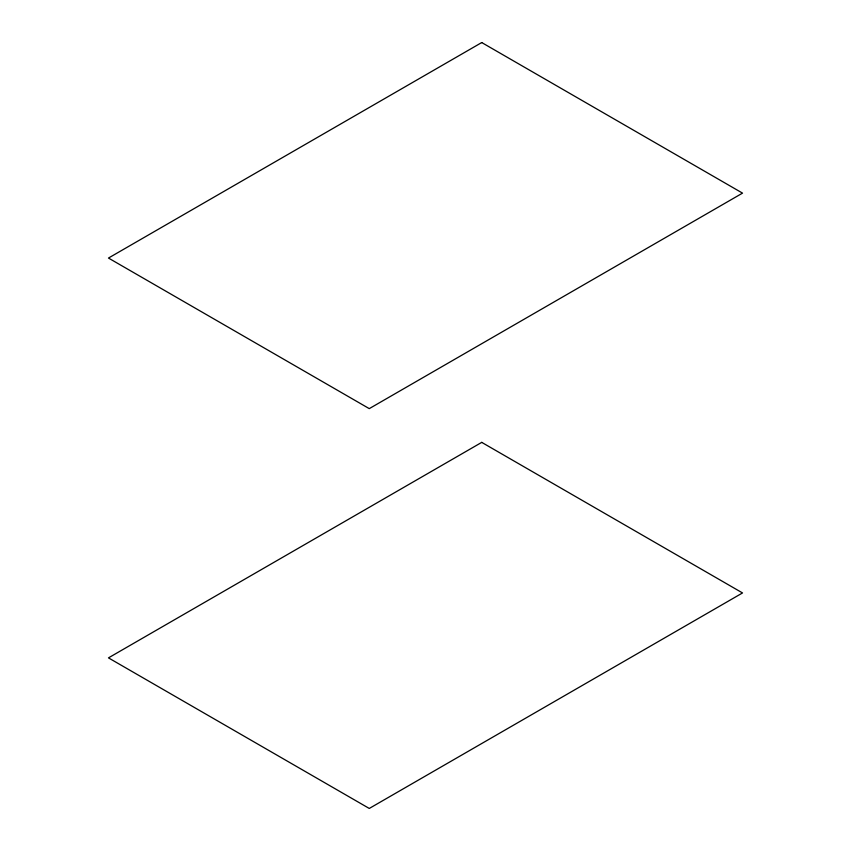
<?xml version="1.0" encoding="UTF-8"?>
<svg xmlns="http://www.w3.org/2000/svg" width="851" height="851" viewBox="0 0 851 851"><rect width="100%" height="100%" fill="white"/><g stroke="black" fill="none" stroke-linecap="round" stroke-linejoin="round"><path stroke-width="1.28" d="M481.73 42.55L108.471 258.055L369.27 408.629L742.529 193.124L481.73 42.55M481.73 442.371L108.471 657.876L369.27 808.45L742.529 592.945L481.73 442.371"/></g></svg>
